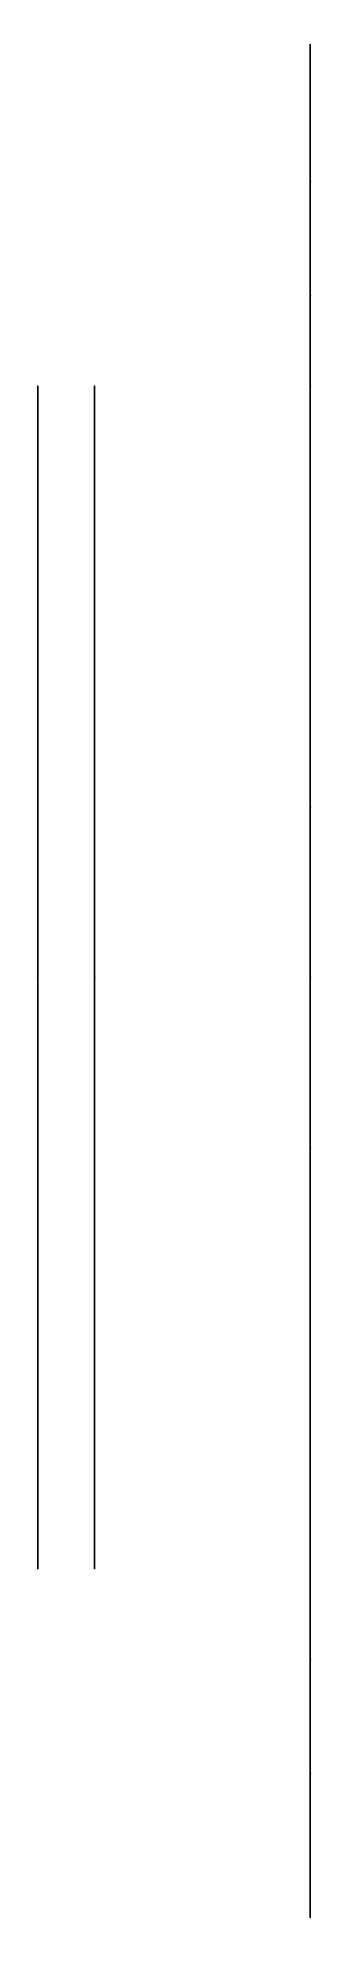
# Model space of a CAD drawing. Header units: centimetres. Extents: x -1.5 to 0, y -5.3 to 5.2.
import ezdxf

# ---------------------------------------------------------------- set-up
doc = ezdxf.new("R2010")
doc.units = ezdxf.units.CM
doc.header["$MEASUREMENT"] = 0
for name, color, linetype in [('3D Spacer v2_Sketch1', 7, 'Continuous'), ('3D Spacer v2_Sketch2', 7, 'Continuous'), ('3D Spacer v2_Sketch3', 7, 'Continuous'), ('3D Spacer v2_Sketch4', 7, 'Continuous')]:
    doc.layers.add(name, color=color, linetype=linetype)

msp = doc.modelspace()

# ---------------------------------------------------------------- linework, layer by layer
at = {"layer": '3D Spacer v2_Sketch1'}
for p, q in [((0, 5.099, 0.269), (0, 4.65, 0.718)), ((0, 5.099, -0.27), (0, 4.65, -0.719)), ((0, 5.08, -2.794), (0, 3.81, -2.794)), ((0, 3.81, 2.794), (0, 5.08, 2.794)), ((0, 5.08, 3.302), (0, 4.445, 3.302)), ((0, 5.08, 3.81), (0, 3.429, 3.81)), ((0, 5.08, -2.794), (0, 5.08, -3.81)), ((0, 5.08, 3.81), (0, 5.08, 2.794)), ((0, 5.08, -3.302), (0, 4.445, -3.302)), ((0, 5.08, -3.81), (0, 3.429, -3.81)), ((0, 5.08, 2.794), (0, 5.08, 3.81)), ((0, 5.08, 3.81), (0, 3.429, 3.81)), ((0, 3.81, -2.794), (0, 5.08, -2.794)), ((0, 4.064, 3.302), (0, 4.826, 3.302)), ((0, 4.064, -3.493), (0, 4.826, -3.493)), ((0, 4.826, 3.493), (0, 4.064, 3.493)), ((0, 4.826, -3.111), (0, 4.064, -3.111)), ((0, 4.064, -3.302), (0, 4.826, -3.302)), ((0, 4.064, 3.111), (0, 4.826, 3.111)), ((0, 4.65, -0.719), (0, 1.058, -0.719)), ((0, 4.65, 0.718), (0, 1.058, 0.718)), ((0, 4.524, 2.794), (0, -4.098, 2.794)), ((0, 3.81, -2.794), (0, 3.81, -3.429)), ((0, 1.27, -0.254), (0, 3.81, -2.794)), ((0, 3.81, -2.794), (0, 3.81, -3.429)), ((0, 3.81, 2.794), (0, 1.27, 0.254)), ((0, 1.27, -0.254), (0, 3.81, -2.794)), ((0, 3.81, 3.429), (0, 3.81, 2.794)), ((0, 3.81, 2.794), (0, 1.27, 0.254)), ((0, 3.81, -2.794), (0, 3.81, -3.429)), ((0, 3.81, 3.429), (0, 3.81, 2.794)), ((0, 1.27, -0.254), (0, 3.81, -2.794)), ((0, 3.81, 2.794), (0, 1.27, 0.254)), ((0, 1.27, -0.254), (0, 3.81, -2.794)), ((0, 3.81, -2.794), (0, 3.81, -3.429)), ((0, 3.81, 3.429), (0, 3.81, 2.794)), ((0, 3.81, 2.794), (0, 1.27, 0.254)), ((0, 3.81, -2.794), (0, 3.81, -3.429)), ((0, 3.81, 3.429), (0, 3.81, 2.794)), ((0, 1.27, -0.254), (0, 3.81, -2.794)), ((0, 1.27, -0.254), (0, 3.81, -2.794)), ((0, 1.27, -0.254), (0, 3.81, -2.794)), ((0, 3.81, 3.429), (0, 3.81, 2.794)), ((0, 3.81, 2.794), (0, 1.27, 0.254)), ((0, 3.429, -3.81), (0, 2.794, -3.81)), ((0, 3.429, 3.81), (0, 2.794, 3.81)), ((0, 3.429, 3.81), (0, 2.794, 3.81)), ((0, 3.429, -3.81), (0, 2.794, -3.81)), ((0, 3.429, 3.81), (0, 2.794, 3.81)), ((0, 3.429, -3.81), (0, 2.794, -3.81)), ((0, 3.429, -3.81), (0, 2.794, -3.81)), ((0, 3.429, -3.81), (0, 2.794, -3.81)), ((0, 3.429, 3.81), (0, 2.794, 3.81)), ((0, 3.429, 3.81), (0, 2.794, 3.81)), ((0, 2.794, 3.81), (0, 0.254, 1.27)), ((0, 2.794, -3.81), (0, 0.254, -1.27)), ((0, 2.794, -3.81), (0, 0.254, -1.27)), ((0, 2.794, -3.81), (0, 0.254, -1.27)), ((0, 2.794, 3.81), (0, 0.254, 1.27)), ((0, 2.794, -3.81), (0, 0.254, -1.27)), ((0, 2.794, 3.81), (0, 0.254, 1.27)), ((0, 2.794, 3.81), (0, 0.254, 1.27)), ((0, 2.794, 3.81), (0, 0.254, 1.27)), ((0, 2.794, -3.81), (0, 0.254, -1.27)), ((0, 1.27, -0.254), (0, 1.27, 0.254)), ((0, 1.27, -0.254), (0, 1.27, 0.254)), ((0, 1.27, -0.254), (0, 1.27, 0.254)), ((0, 1.058, 0.718), (0, 0.699, 1.077)), ((0, 0.699, -1.078), (0, 1.058, -0.719)), ((0, 0.952, 0.19), (0, 0.952, -0.191)), ((0, -0.825, 0.318), (0, 0.825, 0.318)), ((0, 0.825, -0.318), (0, -0.825, -0.318)), ((0, 0.699, -1.078), (0, 0.699, -4.67)), ((0, 0.699, 4.669), (0, 0.25, 5.118)), ((0, 0.699, 1.077), (0, 0.699, 4.669)), ((0, 0.699, -4.67), (0, 0.25, -5.119)), ((0, 0.254, -1.27), (0, -0.254, -1.27)), ((0, 0.254, 1.27), (0, -0.254, 1.27)), ((0, 0.254, 1.27), (0, -0.254, 1.27)), ((0, 0.254, -1.27), (0, -0.254, -1.27)), ((0, 0.254, 1.27), (0, -0.254, 1.27)), ((0, 0.254, 1.27), (0, -0.254, 1.27)), ((0, 0.254, -1.27), (0, -0.254, -1.27)), ((0, 0.254, -1.27), (0, -0.254, -1.27)), ((0, 0.254, -1.27), (0, -0.254, -1.27)), ((0, 0.254, 1.27), (0, -0.254, 1.27)), ((0, -0.254, -1.27), (0, -2.794, -3.81)), ((0, -0.254, 1.27), (0, -2.794, 3.81)), ((0, -0.254, 1.27), (0, -2.794, 3.81)), ((0, -0.254, -1.27), (0, -2.794, -3.81)), ((0, -0.254, -1.27), (0, -2.794, -3.81)), ((0, -0.254, -1.27), (0, -2.794, -3.81)), ((0, -0.254, 1.27), (0, -2.794, 3.81)), ((0, -0.254, 1.27), (0, -2.794, 3.81)), ((0, -0.254, 1.27), (0, -2.794, 3.81)), ((0, -0.254, -1.27), (0, -2.794, -3.81)), ((0, -0.289, -5.119), (0, -0.738, -4.67)), ((0, -0.289, 5.118), (0, -0.738, 4.669)), ((0, -0.738, -4.67), (0, -0.738, -1.078)), ((0, -0.738, -1.078), (0, -1.097, -0.719)), ((0, -0.738, 1.077), (0, -0.738, 4.669)), ((0, -1.097, 0.718), (0, -0.738, 1.077)), ((0, -0.952, -0.191), (0, -0.952, 0.19)), ((0, -1.097, -0.719), (0, -4.69, -0.719)), ((0, -4.69, 0.718), (0, -1.097, 0.718)), ((0, -3.81, -2.794), (0, -1.27, -0.254)), ((0, -1.27, -0.254), (0, -1.27, 0.254)), ((0, -1.27, 0.254), (0, -3.81, 2.794)), ((0, -1.27, -0.254), (0, -1.27, 0.254)), ((0, -1.27, -0.254), (0, -1.27, 0.254)), ((0, -1.27, 0.254), (0, -3.81, 2.794)), ((0, -1.27, 0.254), (0, -3.81, 2.794)), ((0, -3.81, -2.794), (0, -1.27, -0.254)), ((0, -1.27, -0.254), (0, -1.27, 0.254)), ((0, -1.27, 0.254), (0, -3.81, 2.794)), ((0, -3.81, -2.794), (0, -1.27, -0.254)), ((0, -3.81, -2.794), (0, -1.27, -0.254)), ((0, -1.27, 0.254), (0, -3.81, 2.794)), ((0, -1.27, -0.254), (0, -1.27, 0.254)), ((0, -3.81, -2.794), (0, -1.27, -0.254)), ((0, -2.794, 3.81), (0, -3.429, 3.81)), ((0, -2.794, -3.81), (0, -3.429, -3.81)), ((0, -2.794, -3.81), (0, -3.429, -3.81)), ((0, -2.794, -3.81), (0, -3.429, -3.81)), ((0, -2.794, -3.81), (0, -3.429, -3.81)), ((0, -2.794, 3.81), (0, -3.429, 3.81)), ((0, -2.794, 3.81), (0, -3.429, 3.81)), ((0, -2.794, 3.81), (0, -3.429, 3.81)), ((0, -2.794, 3.81), (0, -3.429, 3.81)), ((0, -2.794, -3.81), (0, -3.429, -3.81)), ((0, -5.08, -3.81), (0, -3.429, -3.81)), ((0, -5.08, 3.81), (0, -3.429, 3.81)), ((0, -3.81, 3.429), (0, -3.81, 2.794)), ((0, -3.81, -2.794), (0, -3.81, -3.429)), ((0, -3.81, 2.794), (0, -5.08, 2.794)), ((0, -3.81, -2.794), (0, -5.08, -2.794)), ((0, -3.81, -2.794), (0, -3.81, -3.429)), ((0, -3.81, 3.429), (0, -3.81, 2.794)), ((0, -3.81, -2.794), (0, -3.81, -3.429)), ((0, -3.81, -2.794), (0, -3.81, -3.429)), ((0, -3.81, 3.429), (0, -3.81, 2.794)), ((0, -3.81, 3.429), (0, -3.81, 2.794)), ((0, -3.81, -2.794), (0, -3.81, -3.429)), ((0, -3.81, 3.429), (0, -3.81, 2.794)), ((0, -4.064, -3.302), (0, -4.826, -3.302)), ((0, -4.064, 3.302), (0, -4.826, 3.302)), ((0, -4.826, -3.493), (0, -4.064, -3.492)), ((0, -4.064, 3.493), (0, -4.826, 3.493)), ((0, -4.826, 3.111), (0, -4.064, 3.111)), ((0, -4.064, -3.111), (0, -4.826, -3.111)), ((0, -5.08, -3.302), (0, -4.445, -3.302)), ((0, -5.08, 3.302), (0, -4.445, 3.302)), ((0, -4.69, 0.718), (0, -5.139, 0.269)), ((0, -4.69, -0.719), (0, -5.139, -0.27)), ((0, -5.08, -2.794), (0, -5.08, -3.81)), ((0, -5.08, 2.794), (0, -5.08, 3.81))]:
    msp.add_line(p, q, dxfattribs=at)
at = {"layer": '3D Spacer v2_Sketch1', "extrusion": (1, 0, 0)}
for centre, radius in [((4.65, 0), 0.159), ((3.302, 3.302), 0.159), ((3.302, -3.302), 0.159), ((3.302, -3.302), 0.159), ((0, 0), 3.302), ((-0.02, -4.67), 0.159), ((-0.02, 4.669), 0.159), ((-3.302, 3.302), 0.159), ((-3.302, -3.302), 0.159), ((-4.69, 0), 0.159)]:
    msp.add_circle(centre, radius, dxfattribs=at)
for centre, radius, start, end in [((4.83, 0), 0.381, 315, 45), ((4.826, 3.302), 0.191, 270, 90), ((4.826, -3.302), 0.191, 270, 90), ((4.064, 3.302), 0.191, 90, 270), ((4.064, -3.302), 0.191, 90, 270), ((3.429, 3.429), 0.381, 0, 90), ((3.429, -3.429), 0.381, 270, 0), ((3.429, 3.429), 0.381, 0, 90), ((3.429, -3.429), 0.381, 270, 0), ((3.429, 3.429), 0.381, 0, 90), ((3.429, -3.429), 0.381, 270, 0), ((3.429, -3.429), 0.381, 270, 0), ((3.429, 3.429), 0.381, 0, 90), ((3.429, -3.429), 0.381, 270, 0), ((3.429, 3.429), 0.381, 0, 90), ((0.825, -0.19), 0.127, 270, 360), ((0.825, 0.19), 0.127, 0, 90), ((-0.02, -4.85), 0.381, 225, 315), ((-0.02, 4.849), 0.381, 45, 135), ((-0.825, 0.19), 0.127, 90, 180), ((-0.825, -0.19), 0.127, 180, 270), ((-3.429, 3.429), 0.381, 90, 180), ((-3.429, -3.429), 0.381, 180, 270), ((-3.429, -3.429), 0.381, 180, 270), ((-3.429, 3.429), 0.381, 90, 180), ((-3.429, 3.429), 0.381, 90, 180), ((-3.429, -3.429), 0.381, 180, 270), ((-3.429, -3.429), 0.381, 180, 270), ((-3.429, 3.429), 0.381, 90, 180), ((-3.429, -3.429), 0.381, 180, 270), ((-3.429, 3.429), 0.381, 90, 180), ((-4.064, -3.302), 0.191, 270, 90), ((-4.064, 3.302), 0.191, 270, 90), ((-4.826, 3.302), 0.191, 90, 270), ((-4.826, -3.302), 0.191, 90, 270), ((-4.869, 0), 0.381, 135, 225)]:
    msp.add_arc(centre, radius, start, end, dxfattribs=at)
at = {"layer": '3D Spacer v2_Sketch1'}
for p in [(0, 4.445, 3.302), (0, 4.445, -3.302), (0, 3.81, 3.81), (0, 3.302, -3.302), (0, 3.302, 3.302), (0, 0.952, 0.318), (0, 0.952, -0.318), (0, 0), (0, 0), (0, 0), (0, 0), (0, -0.952, 0.318), (0, -3.81, 3.81), (0, -3.81, -3.81), (0, -4.445, -3.302), (0, -4.445, 3.302)]:
    msp.add_point(p, dxfattribs=at)
at = {"layer": '3D Spacer v2_Sketch2'}
for p, q in [((0, 3.81, 2.794), (0, 2.787, 1.771)), ((0, 3.81, -2.794), (0, 3.81, -3.429)), ((0, 2.787, -1.771), (0, 3.81, -2.794)), ((0, 3.81, 3.429), (0, 3.81, 2.794)), ((0, 2.794, 3.81), (0, 3.429, 3.81)), ((0, 3.429, -3.81), (0, 2.794, -3.81)), ((0, 1.771, 2.787), (0, 2.794, 3.81)), ((0, 2.794, -3.81), (0, 1.771, -2.787)), ((0, 0.952, -0.191), (0, 0.952, 0.19)), ((0, 0.825, 0.318), (0, -0.825, 0.318)), ((0, -0.825, -0.318), (0, 0.825, -0.318)), ((0, -0.952, 0.191), (0, -0.952, -0.191)), ((0, -1.771, -2.787), (0, -2.794, -3.81)), ((0, -2.794, 3.81), (0, -1.771, 2.787)), ((0, -3.81, -2.794), (0, -2.787, -1.771)), ((0, -2.787, 1.771), (0, -3.81, 2.794)), ((0, -3.429, 3.81), (0, -2.794, 3.81)), ((0, -2.794, -3.81), (0, -3.429, -3.81)), ((0, -3.81, 2.794), (0, -3.81, 3.429)), ((0, -3.81, -3.429), (0, -3.81, -2.794))]:
    msp.add_line(p, q, dxfattribs=at)
at = {"layer": '3D Spacer v2_Sketch2', "extrusion": (-1, 0, 0)}
for centre, radius in [((-3.302, 3.302), 0.159), ((-3.302, -3.302), 0.159), ((0, 0), 3.31), ((0, 0), 2.54), ((3.302, -3.302), 0.159), ((3.302, 3.302), 0.159)]:
    msp.add_circle(centre, radius, dxfattribs=at)
for centre, radius, start, end in [((-3.429, -3.429), 0.381, 180, 270), ((-3.429, 3.429), 0.381, 90, 180), ((0, 0), 3.302, 147.5664, 212.4336), ((0, 0), 3.302, 57.5664, 122.4336), ((0, 0), 3.302, 237.5664, 302.4336), ((-0.825, 0.19), 0.127, 90, 180), ((-0.825, -0.19), 0.127, 180, 270), ((0.825, 0.19), 0.127, 0, 90), ((0.825, -0.19), 0.127, 270, 360), ((0, 0), 3.302, 327.5664, 32.4336), ((3.429, 3.429), 0.381, 360, 90), ((3.429, -3.429), 0.381, 270, 0)]:
    msp.add_arc(centre, radius, start, end, dxfattribs=at)
at = {"layer": '3D Spacer v2_Sketch2'}
msp.add_point((0, 0), dxfattribs=at)
at = {"layer": '3D Spacer v2_Sketch3'}
for p, q in [((-1.524, 2.787, -1.771), (-1.524, 2.792, -1.776)), ((-1.524, 2.792, 1.776), (-1.524, 2.787, 1.771)), ((-1.524, 1.771, 2.787), (-1.524, 1.776, 2.792)), ((-1.524, 1.776, -2.792), (-1.524, 1.771, -2.787)), ((-1.524, 0.952, -0.191), (-1.524, 0.952, 0.19)), ((-1.524, 0.825, 0.318), (-1.524, -0.825, 0.318)), ((-1.524, -0.825, -0.318), (-1.524, 0.825, -0.318)), ((-1.524, -0.952, 0.191), (-1.524, -0.952, -0.191)), ((-1.524, -1.776, 2.792), (-1.524, -1.771, 2.787)), ((-1.524, -1.771, -2.787), (-1.524, -1.776, -2.792)), ((-1.524, -2.787, 1.771), (-1.524, -2.792, 1.776)), ((-1.524, -2.792, -1.776), (-1.524, -2.787, -1.771))]:
    msp.add_line(p, q, dxfattribs=at)
at = {"layer": '3D Spacer v2_Sketch3', "extrusion": (-1, 0, 0)}
msp.add_circle((0, 0, 1.524), 2.54, dxfattribs=at)
for centre, radius, start, end in [((0, 0, 1.524), 3.302, 147.5664, 212.4336), ((0, 0, 1.524), 3.31, 122.4632, 147.5368), ((0, 0, 1.524), 3.31, 212.4632, 237.5368), ((0, 0, 1.524), 3.302, 57.5664, 122.4336), ((0, 0, 1.524), 3.302, 237.5664, 302.4336), ((-0.825, -0.19, 1.524), 0.127, 180, 270), ((-0.825, 0.19, 1.524), 0.127, 90, 180), ((0.825, 0.19, 1.524), 0.127, 0, 90), ((0.825, -0.19, 1.524), 0.127, 270, 360), ((0, 0, 1.524), 3.31, 302.4632, 327.5368), ((0, 0, 1.524), 3.31, 32.4632, 57.5368), ((0, 0, 1.524), 3.302, 327.5664, 32.4336)]:
    msp.add_arc(centre, radius, start, end, dxfattribs=at)
at = {"layer": '3D Spacer v2_Sketch3'}
msp.add_point((-1.524, 0), dxfattribs=at)
at = {"layer": '3D Spacer v2_Sketch4'}
for p, q in [((-1.206, 2.792, 1.776), (-1.206, 2.787, 1.771)), ((-1.206, 2.787, -1.771), (-1.206, 2.792, -1.776)), ((-1.206, 1.771, 2.787), (-1.206, 1.776, 2.792)), ((-1.206, 1.776, -2.792), (-1.206, 1.771, -2.787)), ((-1.206, 0), (-1.206, -1.718, 2.363)), ((-1.206, 0), (-1.206, -2.885, 0.456)), ((-1.206, -1.776, 2.792), (-1.206, -1.771, 2.787)), ((-1.206, -1.771, -2.787), (-1.206, -1.776, -2.792)), ((-1.206, -2.787, 1.771), (-1.206, -2.792, 1.776)), ((-1.206, -2.792, -1.776), (-1.206, -2.787, -1.771))]:
    msp.add_line(p, q, dxfattribs=at)
at = {"layer": '3D Spacer v2_Sketch4', "extrusion": (-1, 0, 0)}
msp.add_circle((0, 0, 1.206), 2.54, dxfattribs=at)
for centre, radius, start, end in [((0, 0, 1.206), 3.239, 121.3715, 196.3715), ((0, 0, 1.206), 3.302, 147.5664, 212.4336), ((0, 0, 1.206), 2.921, 121.3715, 196.3715), ((-2.803, -0.823, 1.206), 0.317, 196.3715, 16.3715), ((0, 0, 1.206), 2.603, 121.3715, 196.3715), ((0, 0, 1.206), 3.31, 122.4632, 147.5368), ((0, 0, 1.206), 3.31, 212.4632, 237.5368), ((0, 0, 1.206), 3.302, 57.5664, 122.4336), ((0, 0, 1.206), 3.302, 237.5664, 302.4336), ((-1.521, 2.494, 1.206), 0.317, 301.3715, 121.3715), ((1.718, 2.363, 1.206), 0.318, 53.9839, 233.9839), ((1.718, -2.363, 1.206), 0.318, 126.0161, 306.0161), ((0, 0, 1.206), 2.603, 8.9839, 53.9839), ((0, 0, 1.206), 2.603, 306.0161, 351.0161), ((0, 0, 1.206), 2.921, 306.0161, 351.0161), ((0, 0, 1.206), 2.921, 8.9839, 53.9839), ((0, 0, 1.206), 3.31, 302.4632, 327.5368), ((0, 0, 1.206), 3.31, 32.4632, 57.5368), ((0, 0, 1.206), 3.239, 306.0161, 351.0161), ((0, 0, 1.206), 3.239, 8.9839, 53.9839), ((2.885, -0.456, 1.206), 0.318, 351.0161, 171.0161), ((2.885, 0.456, 1.206), 0.318, 188.9839, 8.9839), ((0, 0, 1.206), 3.302, 327.5664, 32.4336)]:
    msp.add_arc(centre, radius, start, end, dxfattribs=at)
at = {"layer": '3D Spacer v2_Sketch4'}
msp.add_point((-1.206, 0), dxfattribs=at)

doc.saveas('drawing.dxf')
